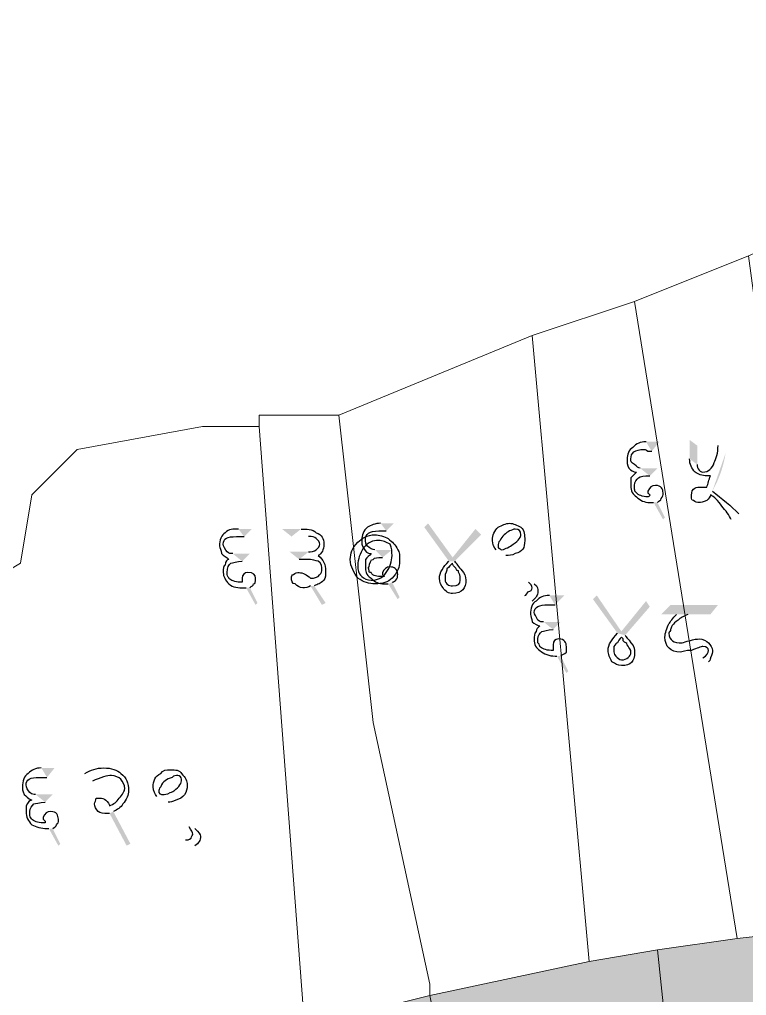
# Model space of a CAD drawing. Header units: metres. Extents: x 345912 to 349030, y 3061206 to 3061792.
# Drawn here: x 346841.73 to 346861.21, y 3061375.68 to 3061401.82 of the extents above; entities that cross this region are included whole.
import ezdxf

# ---------------------------------------------------------------- set-up
doc = ezdxf.new("R2010")
doc.units = ezdxf.units.M
doc.header["$MEASUREMENT"] = 0
doc.layers.add('PDF4_Geometry', color=7, linetype='Continuous')
doc.layers.add('PDF4_Solid Fills', color=7, linetype='Continuous')

msp = doc.modelspace()

# ---------------------------------------------------------------- hatches: boundary and pattern name
at = {"layer": 'PDF4_Solid Fills', "true_color": 0xc3c3c3, "transparency": 33554531}
h = msp.add_hatch(color=9, dxfattribs=at)
h.paths.add_polyline_path([(346861.86867, 3061355.56042), (346855.77267, 3061355.25562), (346854.85827, 3061364.39962), (346853.94387, 3061369.58122), (346859.73507, 3061370.80042), (346860.03987, 3061370.80042), (346860.95427, 3061365.61882), (346861.25907, 3061361.65642)], flags=0)
h.paths.add_polyline_path([(346864.00227, 3061332.39562), (346857.60147, 3061332.09083), (346856.68707, 3061342.14922), (346863.08787, 3061342.14922)], flags=0)
h.paths.add_polyline_path([(346838.09427, 3061366.83802), (346831.99827, 3061365.61882), (346831.08387, 3061365.31402), (346823.46387, 3061364.09482), (346814.01507, 3061362.26602), (346813.71028, 3061362.26602), (346791.45988, 3061357.99882), (346792.37427, 3061364.09482), (346811.27187, 3061367.75243), (346820.72067, 3061369.27642), (346829.55987, 3061371.10522), (346838.70387, 3061372.62922)], flags=0)
h.paths.add_polyline_path([(346867.65987, 3061372.32442), (346864.30707, 3061371.71482), (346864.30707, 3061372.01962), (346864.00227, 3061374.76282), (346867.35507, 3061375.37243)], flags=0)
h.paths.add_polyline_path([(346853.94387, 3061369.58122), (346845.71427, 3061368.05722), (346845.40947, 3061368.05722), (346845.10467, 3061368.05722), (346844.49507, 3061367.75243), (346838.09427, 3061366.83802), (346838.70387, 3061372.62922), (346849.06707, 3061374.76282), (346849.37187, 3061374.76282), (346849.67667, 3061375.06762), (346849.98147, 3061375.06762), (346850.28627, 3061375.06762), (346852.72467, 3061375.67722)], flags=0)
h.paths.add_polyline_path([(346859.73507, 3061370.80042), (346853.94387, 3061369.58122), (346852.72467, 3061375.67722), (346856.99187, 3061376.59162), (346858.82067, 3061376.89642), (346859.43027, 3061371.10522)], flags=0)
h.paths.add_polyline_path([(346864.00227, 3061374.76282), (346864.30707, 3061372.01962), (346864.30707, 3061371.71482), (346859.73507, 3061370.80042), (346859.43027, 3061371.10522), (346858.82067, 3061376.89642), (346860.95427, 3061377.20123), (346863.69747, 3061377.50603), (346863.69747, 3061376.89642)], flags=0)
h.paths.add_polyline_path([(346867.35507, 3061375.37243), (346864.00227, 3061374.76282), (346863.69747, 3061376.89642), (346863.69747, 3061377.50603), (346867.05027, 3061378.11562)], flags=0)
h.paths.add_polyline_path([(346956.05188, 3061317.15562), (346955.13748, 3061318.37482), (346952.39427, 3061320.81322), (346949.95587, 3061321.11802), (346943.85987, 3061323.25162), (346934.71587, 3061325.99482), (346928.01028, 3061327.51882), (346922.82867, 3061327.51882), (346919.78067, 3061327.21402), (346917.64707, 3061326.29962), (346909.41747, 3061322.03243), (346903.32147, 3061317.76522), (346901.18787, 3061317.15562), (346787.49747, 3061317.15562), (346787.19267, 3061318.37482), (346787.19267, 3061320.50842), (346788.10707, 3061333.91962), (346788.41187, 3061335.74842), (346788.41187, 3061342.14922), (346788.71668, 3061350.37882), (346789.63107, 3061357.08442), (346790.54547, 3061360.74202), (346790.54547, 3061366.22842), (346791.45988, 3061369.58122), (346794.50787, 3061379.03002), (346793.89827, 3061382.07802), (346793.59348, 3061382.99243), (346790.54547, 3061391.83162), (346787.19267, 3061402.80443), (346782.92547, 3061416.52042), (346782.92547, 3061419.87322), (346782.92547, 3061427.18843), (346780.18227, 3061437.55162), (346778.04867, 3061448.82923), (346775.30547, 3061457.36363), (346773.78147, 3061460.41162), (346770.73347, 3061464.06923), (346767.07587, 3061467.72682), (346763.11347, 3061473.51802), (346756.40787, 3061482.66203), (346754.88388, 3061486.31962), (346748.78787, 3061488.45322), (346744.82547, 3061489.36763), (346745.73987, 3061490.58682), (346754.57907, 3061487.84363), (346755.18867, 3061488.75802), (346754.57907, 3061494.24442), (346751.22627, 3061506.13162), (346747.56867, 3061512.83722), (346749.39748, 3061514.05643), (346753.35987, 3061506.43643), (346754.57907, 3061501.86442), (346756.71267, 3061492.72042), (346757.32227, 3061484.79563), (346760.37028, 3061481.13802), (346761.89427, 3061478.39483), (346767.07587, 3061470.77483), (346772.56227, 3061464.37402), (346775.00067, 3061461.02123), (346778.04867, 3061454.62042), (346780.18227, 3061447.00042), (346780.79187, 3061442.42843), (346784.44948, 3061428.10282), (346785.05907, 3061419.87322), (346785.36387, 3061417.13002), (346789.93587, 3061400.67083), (346795.11747, 3061386.04042), (346796.03187, 3061382.07802), (346795.42227, 3061375.67722), (346792.67907, 3061367.14282), (346792.37427, 3061364.09482), (346791.45988, 3061357.99882), (346791.15507, 3061353.73162), (346790.24067, 3061345.19722), (346789.93587, 3061333.61482), (346789.93587, 3061332.70042), (346789.63107, 3061331.48123), (346789.32628, 3061325.69002), (346789.02147, 3061321.42283), (346789.32628, 3061318.98443), (346789.63107, 3061317.15562), (346895.09187, 3061317.15562), (346896.00627, 3061317.46042), (346900.57827, 3061318.67962), (346905.45507, 3061320.81322), (346908.80787, 3061323.25162), (346916.12308, 3061327.21402), (346916.73267, 3061327.51882), (346917.64707, 3061327.82362), (346920.69507, 3061328.73802), (346927.70547, 3061328.73802), (346936.23988, 3061326.90923), (346946.29828, 3061324.16603), (346948.12707, 3061323.25162), (346949.04147, 3061322.94682), (346955.13748, 3061320.50842), (346957.57587, 3061318.37482), (346957.88067, 3061318.07002), (346958.49028, 3061317.15562)], flags=0)
h.paths.add_polyline_path([(346863.08787, 3061342.14922), (346856.68707, 3061342.14922), (346855.77267, 3061355.25562), (346861.86867, 3061355.56042), (346862.17347, 3061353.73162), (346862.78307, 3061343.97802)], flags=0)
h = msp.add_hatch(color=9, dxfattribs=at)
h.paths.add_polyline_path([(346861.86867, 3061355.56042), (346855.77267, 3061355.25562), (346854.85827, 3061364.39962), (346853.94387, 3061369.58122), (346859.73507, 3061370.80042), (346860.03987, 3061370.80042), (346860.95427, 3061365.61882), (346861.25907, 3061361.65642)], flags=0)
h.paths.add_polyline_path([(346864.00227, 3061332.39562), (346857.60147, 3061332.09083), (346856.68707, 3061342.14922), (346863.08787, 3061342.14922)], flags=0)
h.paths.add_polyline_path([(346838.09427, 3061366.83802), (346831.99827, 3061365.61882), (346831.08387, 3061365.31402), (346823.46387, 3061364.09482), (346814.01507, 3061362.26602), (346813.71028, 3061362.26602), (346791.45988, 3061357.99882), (346792.37427, 3061364.09482), (346811.27187, 3061367.75243), (346820.72067, 3061369.27642), (346829.55987, 3061371.10522), (346838.70387, 3061372.62922)], flags=0)
h.paths.add_polyline_path([(346867.65987, 3061372.32442), (346864.30707, 3061371.71482), (346864.30707, 3061372.01962), (346864.00227, 3061374.76282), (346867.35507, 3061375.37243)], flags=0)
h.paths.add_polyline_path([(346853.94387, 3061369.58122), (346845.71427, 3061368.05722), (346845.40947, 3061368.05722), (346845.10467, 3061368.05722), (346844.49507, 3061367.75243), (346838.09427, 3061366.83802), (346838.70387, 3061372.62922), (346849.06707, 3061374.76282), (346849.37187, 3061374.76282), (346849.67667, 3061375.06762), (346849.98147, 3061375.06762), (346850.28627, 3061375.06762), (346852.72467, 3061375.67722)], flags=0)
h.paths.add_polyline_path([(346859.73507, 3061370.80042), (346853.94387, 3061369.58122), (346852.72467, 3061375.67722), (346856.99187, 3061376.59162), (346858.82067, 3061376.89642), (346859.43027, 3061371.10522)], flags=0)
h.paths.add_polyline_path([(346864.00227, 3061374.76282), (346864.30707, 3061372.01962), (346864.30707, 3061371.71482), (346859.73507, 3061370.80042), (346859.43027, 3061371.10522), (346858.82067, 3061376.89642), (346860.95427, 3061377.20123), (346863.69747, 3061377.50603), (346863.69747, 3061376.89642)], flags=0)
h.paths.add_polyline_path([(346867.35507, 3061375.37243), (346864.00227, 3061374.76282), (346863.69747, 3061376.89642), (346863.69747, 3061377.50603), (346867.05027, 3061378.11562)], flags=0)
h.paths.add_polyline_path([(346956.05188, 3061317.15562), (346955.13748, 3061318.37482), (346952.39427, 3061320.81322), (346949.95587, 3061321.11802), (346943.85987, 3061323.25162), (346934.71587, 3061325.99482), (346928.01028, 3061327.51882), (346922.82867, 3061327.51882), (346919.78067, 3061327.21402), (346917.64707, 3061326.29962), (346909.41747, 3061322.03243), (346903.32147, 3061317.76522), (346901.18787, 3061317.15562), (346787.49747, 3061317.15562), (346787.19267, 3061318.37482), (346787.19267, 3061320.50842), (346788.10707, 3061333.91962), (346788.41187, 3061335.74842), (346788.41187, 3061342.14922), (346788.71668, 3061350.37882), (346789.63107, 3061357.08442), (346790.54547, 3061360.74202), (346790.54547, 3061366.22842), (346791.45988, 3061369.58122), (346794.50787, 3061379.03002), (346793.89827, 3061382.07802), (346793.59348, 3061382.99243), (346790.54547, 3061391.83162), (346787.19267, 3061402.80443), (346782.92547, 3061416.52042), (346782.92547, 3061419.87322), (346782.92547, 3061427.18843), (346780.18227, 3061437.55162), (346778.04867, 3061448.82923), (346775.30547, 3061457.36363), (346773.78147, 3061460.41162), (346770.73347, 3061464.06923), (346767.07587, 3061467.72682), (346763.11347, 3061473.51802), (346756.40787, 3061482.66203), (346754.88388, 3061486.31962), (346748.78787, 3061488.45322), (346744.82547, 3061489.36763), (346745.73987, 3061490.58682), (346754.57907, 3061487.84363), (346755.18867, 3061488.75802), (346754.57907, 3061494.24442), (346751.22627, 3061506.13162), (346747.56867, 3061512.83722), (346749.39748, 3061514.05643), (346753.35987, 3061506.43643), (346754.57907, 3061501.86442), (346756.71267, 3061492.72042), (346757.32227, 3061484.79563), (346760.37028, 3061481.13802), (346761.89427, 3061478.39483), (346767.07587, 3061470.77483), (346772.56227, 3061464.37402), (346775.00067, 3061461.02123), (346778.04867, 3061454.62042), (346780.18227, 3061447.00042), (346780.79187, 3061442.42843), (346784.44948, 3061428.10282), (346785.05907, 3061419.87322), (346785.36387, 3061417.13002), (346789.93587, 3061400.67083), (346795.11747, 3061386.04042), (346796.03187, 3061382.07802), (346795.42227, 3061375.67722), (346792.67907, 3061367.14282), (346792.37427, 3061364.09482), (346791.45988, 3061357.99882), (346791.15507, 3061353.73162), (346790.24067, 3061345.19722), (346789.93587, 3061333.61482), (346789.93587, 3061332.70042), (346789.63107, 3061331.48123), (346789.32628, 3061325.69002), (346789.02147, 3061321.42283), (346789.32628, 3061318.98443), (346789.63107, 3061317.15562), (346895.09187, 3061317.15562), (346896.00627, 3061317.46042), (346900.57827, 3061318.67962), (346905.45507, 3061320.81322), (346908.80787, 3061323.25162), (346916.12308, 3061327.21402), (346916.73267, 3061327.51882), (346917.64707, 3061327.82362), (346920.69507, 3061328.73802), (346927.70547, 3061328.73802), (346936.23988, 3061326.90923), (346946.29828, 3061324.16603), (346948.12707, 3061323.25162), (346949.04147, 3061322.94682), (346955.13748, 3061320.50842), (346957.57587, 3061318.37482), (346957.88067, 3061318.07002), (346958.49028, 3061317.15562)], flags=0)
h.paths.add_polyline_path([(346863.08787, 3061342.14922), (346856.68707, 3061342.14922), (346855.77267, 3061355.25562), (346861.86867, 3061355.56042), (346862.17347, 3061353.73162), (346862.78307, 3061343.97802)], flags=0)
at = {"layer": 'PDF4_Solid Fills', "transparency": 33554559}
h = msp.add_hatch(color=256, dxfattribs=at)
h.paths.add_polyline_path([(346858.66828, 3061390.25683), (346858.87148, 3061390.51083), (346858.51588, 3061390.51083)], flags=0)
h.paths.add_polyline_path([(346858.71908, 3061388.88523), (346858.97308, 3061388.42803), (346859.02388, 3061388.47883), (346858.82068, 3061388.88523)], flags=0)
h.paths.add_polyline_path([(346858.61748, 3061389.59643), (346858.82068, 3061389.79963), (346858.36348, 3061389.79963)], flags=0)
h.paths.add_polyline_path([(346860.44628, 3061390.40923), (346860.64948, 3061390.20603)], flags=0)
h.paths.add_polyline_path([(346860.29388, 3061389.19003, 0.08894398), (346860.64948, 3061390.20603)], flags=0)
h.paths.add_polyline_path([(346861.00508, 3061388.58043), (346860.80188, 3061388.42803)], flags=0)
h.paths.add_polyline_path([(346859.68428, 3061390.05363), (346859.68428, 3061390.56163), (346859.88748, 3061390.40923), (346859.88748, 3061389.90123)], flags=0)
h = msp.add_hatch(color=256, dxfattribs=at)
h.paths.add_polyline_path([(346851.55628, 3061388.12322), (346851.75948, 3061388.32642), (346851.40388, 3061388.32642)], flags=0)
h.paths.add_polyline_path([(346851.60708, 3061386.70082), (346851.86108, 3061386.29442), (346851.91188, 3061386.34522), (346851.70868, 3061386.75162)], flags=0)
h.paths.add_polyline_path([(346851.45468, 3061387.41202), (346851.70868, 3061387.61522), (346851.25148, 3061387.61522)], flags=0)
h.paths.add_polyline_path([(346853.23268, 3061387.31042), (346852.57228, 3061388.22482), (346852.67388, 3061388.32642), (346853.33428, 3061387.41202), (346853.94388, 3061388.17402), (346854.09628, 3061388.02162), (346853.38508, 3061387.31042)], flags=0)
h.paths.add_polyline_path([(346854.75668, 3061387.46282), (346855.51868, 3061386.70082)], flags=0)
h.paths.add_polyline_path([(346855.46788, 3061386.24362), (346855.26468, 3061386.39602)], flags=0)
h.paths.add_polyline_path([(346855.36628, 3061386.75162), (346854.50268, 3061387.61522)], flags=0)
h = msp.add_hatch(color=256, dxfattribs=at)
h.paths.add_polyline_path([(346847.74628, 3061387.97083), (346847.94948, 3061388.17403), (346847.59388, 3061388.17403)], flags=0)
h.paths.add_polyline_path([(346847.79708, 3061386.59923), (346848.05108, 3061386.14203), (346848.10188, 3061386.19283), (346847.89868, 3061386.59923)], flags=0)
h.paths.add_polyline_path([(346847.69548, 3061387.31043), (346847.89868, 3061387.51363), (346847.44148, 3061387.51363)], flags=0)
h.paths.add_polyline_path([(346849.01628, 3061387.97083), (346848.76228, 3061388.17403), (346849.27028, 3061388.17403)], flags=0)
h.paths.add_polyline_path([(346849.62588, 3061386.65003), (346849.93068, 3061386.19283), (346849.82908, 3061386.14203), (346849.52428, 3061386.65003)], flags=0)
h.paths.add_polyline_path([(346849.21948, 3061387.36123), (346848.96548, 3061387.56443), (346849.47348, 3061387.56443)], flags=0)
h = msp.add_hatch(color=256, dxfattribs=at)
h.paths.add_polyline_path([(346856.07748, 3061386.14203), (346856.33148, 3061386.39603), (346855.92508, 3061386.39603)], flags=0)
h.paths.add_polyline_path([(346856.12828, 3061384.77043), (346856.38228, 3061384.31323), (346856.43308, 3061384.36403), (346856.22988, 3061384.77043)], flags=0)
h.paths.add_polyline_path([(346856.02668, 3061385.48163), (346856.22988, 3061385.68483), (346855.77268, 3061385.68483)], flags=0)
h.paths.add_polyline_path([(346857.75388, 3061385.38003), (346857.09348, 3061386.29443), (346857.19508, 3061386.39603), (346857.85548, 3061385.43083), (346858.51588, 3061386.24363), (346858.61748, 3061386.09123), (346857.95708, 3061385.32923)], flags=0)
h.paths.add_polyline_path([(346859.32868, 3061385.88803), (346858.92228, 3061385.88803), (346859.17628, 3061386.14203), (346860.44628, 3061386.14203), (346860.24308, 3061385.88803), (346859.63348, 3061385.88803)], flags=0)
h.paths.add_polyline_path([(346860.19228, 3061384.61803), (346860.03988, 3061384.71963)], flags=0)
h = msp.add_hatch(color=256, dxfattribs=at)
h.paths.add_polyline_path([(346842.46308, 3061381.51923), (346842.66628, 3061381.77323), (346842.31068, 3061381.77323)], flags=0)
h.paths.add_polyline_path([(346842.51388, 3061380.14763), (346842.76788, 3061379.69043), (346842.81868, 3061379.74123), (346842.61548, 3061380.14763)], flags=0)
h.paths.add_polyline_path([(346842.41228, 3061380.85883), (346842.61548, 3061381.06203), (346842.15828, 3061381.06203)], flags=0)
h.paths.add_polyline_path([(346843.68228, 3061381.41763), (346843.47908, 3061381.62083)], flags=0)
h.paths.add_polyline_path([(346844.24108, 3061380.60483), (346844.69828, 3061379.74123), (346844.59668, 3061379.69043), (346844.13948, 3061380.55403)], flags=0)
h.paths.add_polyline_path([(346845.71428, 3061380.85883), (346846.42548, 3061380.14763)], flags=0)
h.paths.add_polyline_path([(346846.42548, 3061379.69043), (346846.17148, 3061379.84283)], flags=0)
h.paths.add_polyline_path([(346846.27308, 3061380.19843), (346845.40948, 3061381.01123)], flags=0)

# ---------------------------------------------------------------- linework, layer by layer
at = {"layer": 'PDF4_Geometry', "lineweight": 9}
msp.add_lwpolyline([(346824.07348, 3061410.42444), (346845.10468, 3061413.47243), (346870.09828, 3061415.60602), (346870.70787, 3061407.68124), (346871.92707, 3061400.97564), (346869.48867, 3061399.14683), (346864.61188, 3061397.01322), (346864.00227, 3061396.70844), (346861.25908, 3061395.48923), (346858.21108, 3061394.27004), (346855.46787, 3061393.35564), (346850.28628, 3061391.22203), (346848.45748, 3061391.22203), (346848.15268, 3061391.22203), (346848.15268, 3061390.91724), (346847.84787, 3061390.91724), (346847.23828, 3061390.91724), (346846.93348, 3061390.91724), (346846.62867, 3061390.91724), (346843.27587, 3061390.30763), (346842.05668, 3061389.08844), (346841.75188, 3061387.25963), (346840.22787, 3061386.34523)], dxfattribs=at)
msp.add_lwpolyline([(346824.07348, 3061410.42444), (346845.10468, 3061413.47243), (346870.09828, 3061415.60602), (346870.70787, 3061407.68124), (346871.92707, 3061400.97564), (346869.48867, 3061399.14683), (346864.61188, 3061397.01322), (346864.00227, 3061396.70844), (346861.25908, 3061395.48923), (346858.21108, 3061394.27004), (346855.46787, 3061393.35564), (346850.28628, 3061391.22203), (346848.45748, 3061391.22203), (346848.15268, 3061391.22203), (346848.15268, 3061390.91724), (346847.84787, 3061390.91724), (346847.23828, 3061390.91724), (346846.93348, 3061390.91724), (346846.62867, 3061390.91724), (346843.27587, 3061390.30763), (346842.05668, 3061389.08844), (346841.75188, 3061387.25963), (346840.22787, 3061386.34523)], dxfattribs=at)
for points in [[(346863.69748, 3061377.50602), (346860.95427, 3061377.20124), (346858.21108, 3061394.27004), (346861.25908, 3061395.48923), (346862.78308, 3061384.21164), (346863.39268, 3061377.81083)], [(346863.69748, 3061377.50602), (346860.95427, 3061377.20124), (346858.21108, 3061394.27004), (346861.25908, 3061395.48923), (346862.78308, 3061384.21164), (346863.39268, 3061377.81083)], [(346860.95427, 3061377.20124), (346858.82067, 3061376.89643), (346856.99188, 3061376.59164), (346855.46787, 3061393.35564), (346858.21108, 3061394.27004)], [(346860.95427, 3061377.20124), (346858.82067, 3061376.89643), (346856.99188, 3061376.59164), (346855.46787, 3061393.35564), (346858.21108, 3061394.27004)], [(346856.99188, 3061376.59164), (346852.72468, 3061375.67724), (346852.72468, 3061375.98203), (346851.20067, 3061382.99243), (346850.28628, 3061391.22203), (346855.46787, 3061393.35564)], [(346856.99188, 3061376.59164), (346852.72468, 3061375.67724), (346852.72468, 3061375.98203), (346851.20067, 3061382.99243), (346850.28628, 3061391.22203), (346855.46787, 3061393.35564)], [(346852.72468, 3061375.67724), (346850.28628, 3061375.06763), (346849.98147, 3061375.06763), (346849.67668, 3061375.06763), (346849.37188, 3061374.76284), (346848.15268, 3061390.91724), (346848.15268, 3061391.22203), (346848.45748, 3061391.22203), (346850.28628, 3061391.22203), (346851.20067, 3061382.99243), (346852.72468, 3061375.98203)], [(346852.72468, 3061375.67724), (346850.28628, 3061375.06763), (346849.98147, 3061375.06763), (346849.67668, 3061375.06763), (346849.37188, 3061374.76284), (346848.15268, 3061390.91724), (346848.15268, 3061391.22203), (346848.45748, 3061391.22203), (346850.28628, 3061391.22203), (346851.20067, 3061382.99243), (346852.72468, 3061375.98203)], [(346849.37188, 3061374.76284), (346849.06707, 3061374.76284), (346838.70388, 3061372.62923), (346840.22787, 3061386.34523), (346841.75188, 3061387.25963), (346842.05668, 3061389.08844), (346843.27587, 3061390.30763), (346846.62867, 3061390.91724), (346846.93348, 3061390.91724), (346847.23828, 3061390.91724), (346847.84787, 3061390.91724), (346848.15268, 3061390.91724)], [(346849.37188, 3061374.76284), (346849.06707, 3061374.76284), (346838.70388, 3061372.62923), (346840.22787, 3061386.34523), (346841.75188, 3061387.25963), (346842.05668, 3061389.08844), (346843.27587, 3061390.30763), (346846.62867, 3061390.91724), (346846.93348, 3061390.91724), (346847.23828, 3061390.91724), (346847.84787, 3061390.91724), (346848.15268, 3061390.91724)], [(346864.00227, 3061374.76282), (346864.30707, 3061372.01962), (346864.30707, 3061371.71482), (346859.73507, 3061370.80042), (346859.43027, 3061371.10522), (346858.82067, 3061376.89642), (346860.95427, 3061377.20123), (346863.69747, 3061377.50603), (346863.69747, 3061376.89642)], [(346864.00227, 3061374.76282), (346864.30707, 3061372.01962), (346864.30707, 3061371.71482), (346859.73507, 3061370.80042), (346859.43027, 3061371.10522), (346858.82067, 3061376.89642), (346860.95427, 3061377.20123), (346863.69747, 3061377.50603), (346863.69747, 3061376.89642)], [(346859.73507, 3061370.80042), (346853.94387, 3061369.58122), (346852.72467, 3061375.67722), (346856.99187, 3061376.59162), (346858.82067, 3061376.89642), (346859.43027, 3061371.10522)], [(346859.73507, 3061370.80042), (346853.94387, 3061369.58122), (346852.72467, 3061375.67722), (346856.99187, 3061376.59162), (346858.82067, 3061376.89642), (346859.43027, 3061371.10522)]]:
    msp.add_lwpolyline(points, close=True, dxfattribs=at)
at = {"layer": 'PDF4_Geometry', "lineweight": 25}
for points in [[(346858.51588, 3061390.51083), (346858.36348, 3061390.51083), (346858.26188, 3061390.46003), (346858.16028, 3061390.35843)], [(346860.34468, 3061389.95203), (346860.39548, 3061390.05363), (346860.44628, 3061390.20603), (346860.44628, 3061390.40923)], [(346858.16028, 3061390.35843), (346858.05868, 3061390.30763), (346858.00788, 3061390.15523), (346858.00788, 3061390.05363)], [(346858.10948, 3061390.05363), (346858.10948, 3061390.20603), (346858.21108, 3061390.30763), (346858.46508, 3061390.30763)], [(346858.46508, 3061390.30763), (346858.46508, 3061390.30763), (346858.51588, 3061390.30763), (346858.56668, 3061390.25683)], [(346858.56668, 3061390.25683), (346858.61748, 3061390.25683), (346858.66828, 3061390.25683), (346858.66828, 3061390.25683)], [(346858.00788, 3061390.05363), (346858.00788, 3061389.95203), (346858.00788, 3061389.90123), (346858.05868, 3061389.79963)], [(346858.21108, 3061389.90123), (346858.10948, 3061389.95203), (346858.10948, 3061390.00283), (346858.10948, 3061390.05363)], [(346858.36348, 3061389.79963), (346858.31268, 3061389.79963), (346858.26188, 3061389.85043), (346858.21108, 3061389.90123)], [(346859.83668, 3061389.69803), (346859.73508, 3061389.79963), (346859.68428, 3061389.90123), (346859.68428, 3061390.05363)], [(346859.88748, 3061389.90123), (346859.88748, 3061389.85043), (346859.88748, 3061389.79963), (346859.93828, 3061389.74883)], [(346860.03988, 3061389.69803), (346860.19228, 3061389.69803), (346860.29388, 3061389.79963), (346860.34468, 3061389.95203)], [(346858.05868, 3061389.79963), (346858.10948, 3061389.74883), (346858.16028, 3061389.69803), (346858.26188, 3061389.69803)], [(346858.26188, 3061389.69803), (346858.21108, 3061389.64723), (346858.16028, 3061389.59643), (346858.10948, 3061389.54563)], [(346858.31268, 3061389.54563), (346858.36348, 3061389.59643), (346858.46508, 3061389.59643), (346858.61748, 3061389.59643)], [(346860.14148, 3061389.59643), (346860.03988, 3061389.59643), (346859.88748, 3061389.64723), (346859.83668, 3061389.69803)], [(346859.93828, 3061389.74883), (346859.93828, 3061389.74883), (346859.98908, 3061389.69803), (346860.03988, 3061389.69803)], [(346860.14148, 3061389.29163), (346860.19228, 3061389.39323), (346860.19228, 3061389.49483), (346860.24308, 3061389.59643)], [(346860.24308, 3061389.59643), (346860.19228, 3061389.59643), (346860.19228, 3061389.59643), (346860.14148, 3061389.59643)], [(346858.10948, 3061389.54563), (346858.10948, 3061389.49483), (346858.10948, 3061389.44403), (346858.10948, 3061389.34243)], [(346858.10948, 3061389.34243), (346858.10948, 3061389.19003), (346858.16028, 3061389.08843), (346858.26188, 3061389.03763)], [(346858.21108, 3061389.34243), (346858.21108, 3061389.44403), (346858.26188, 3061389.49483), (346858.31268, 3061389.54563)], [(346858.21108, 3061389.24083), (346858.21108, 3061389.29163), (346858.21108, 3061389.29163), (346858.21108, 3061389.34243)], [(346858.76988, 3061389.34243), (346858.66828, 3061389.34243), (346858.61748, 3061389.29163), (346858.56668, 3061389.19003)], [(346858.97308, 3061389.13923), (346858.97308, 3061389.24083), (346858.92228, 3061389.34243), (346858.76988, 3061389.34243)], [(346858.26188, 3061389.13923), (346858.21108, 3061389.19003), (346858.21108, 3061389.19003), (346858.21108, 3061389.24083)], [(346858.56668, 3061389.03763), (346858.41428, 3061389.03763), (346858.31268, 3061389.08843), (346858.26188, 3061389.13923)], [(346858.56668, 3061389.19003), (346858.56668, 3061389.19003), (346858.56668, 3061389.13923), (346858.56668, 3061389.13923)], [(346858.56668, 3061389.13923), (346858.56668, 3061389.13923), (346858.56668, 3061389.13923), (346858.61748, 3061389.08843)], [(346858.61748, 3061389.08843), (346858.61748, 3061389.03763), (346858.56668, 3061389.03763), (346858.56668, 3061389.03763)], [(346858.92228, 3061388.98683), (346858.97308, 3061389.03763), (346858.97308, 3061389.08843), (346858.97308, 3061389.13923)], [(346859.73508, 3061389.03763), (346859.73508, 3061389.08843), (346859.73508, 3061389.19003), (346859.78588, 3061389.24083)], [(346859.78588, 3061389.24083), (346859.83668, 3061389.29163), (346859.88748, 3061389.29163), (346859.93828, 3061389.29163)], [(346859.93828, 3061389.29163), (346860.03988, 3061389.29163), (346860.09068, 3061389.29163), (346860.14148, 3061389.29163)], [(346860.24308, 3061389.08843), (346860.24308, 3061389.03763), (346860.19228, 3061388.98683), (346860.14148, 3061388.93603)], [(346860.54788, 3061388.78363), (346860.44628, 3061388.93603), (346860.34468, 3061389.03763), (346860.24308, 3061389.08843)], [(346860.29388, 3061389.19003), (346860.54788, 3061388.98683), (346860.80188, 3061388.78363), (346861.00508, 3061388.58043)], [(346858.26188, 3061389.03763), (346858.36348, 3061388.93603), (346858.46508, 3061388.88523), (346858.61748, 3061388.88523)], [(346858.61748, 3061388.88523), (346858.66828, 3061388.88523), (346858.66828, 3061388.88523), (346858.71908, 3061388.88523)], [(346858.82068, 3061388.88523), (346858.87148, 3061388.93603), (346858.92228, 3061388.93603), (346858.92228, 3061388.98683)], [(346859.78588, 3061388.93603), (346859.73508, 3061388.93603), (346859.73508, 3061388.98683), (346859.73508, 3061389.03763)], [(346859.93828, 3061388.88523), (346859.88748, 3061388.88523), (346859.83668, 3061388.88523), (346859.78588, 3061388.93603)], [(346860.14148, 3061388.93603), (346860.03988, 3061388.88523), (346859.98908, 3061388.88523), (346859.93828, 3061388.88523)], [(346860.80188, 3061388.42803), (346860.75108, 3061388.52963), (346860.64948, 3061388.68203), (346860.54788, 3061388.78363)], [(346851.40388, 3061388.32642), (346851.25148, 3061388.32642), (346851.14988, 3061388.27562), (346851.04828, 3061388.22482)], [(346854.55348, 3061388.22482), (346854.65508, 3061388.27562), (346854.75668, 3061388.32642), (346854.85828, 3061388.32642)], [(346854.85828, 3061388.32642), (346854.95988, 3061388.32642), (346855.06148, 3061388.27562), (346855.16308, 3061388.22482)], [(346847.23828, 3061388.07243), (346847.13668, 3061388.02163), (346847.08588, 3061387.86923), (346847.08588, 3061387.71683)], [(346847.59388, 3061388.17403), (346847.44148, 3061388.17403), (346847.33988, 3061388.17403), (346847.23828, 3061388.07243)], [(346849.27028, 3061388.17403), (346849.42268, 3061388.17403), (346849.57508, 3061388.17403), (346849.67668, 3061388.07243)], [(346849.67668, 3061388.07243), (346849.82908, 3061388.02163), (346849.87988, 3061387.92003), (346849.87988, 3061387.76763)], [(346850.79428, 3061387.81843), (346850.89588, 3061387.92003), (346851.04828, 3061388.02163), (346851.25148, 3061388.02163)], [(346851.04828, 3061388.22482), (346850.94668, 3061388.12322), (346850.89588, 3061388.02162), (346850.89588, 3061387.86922)], [(346850.99748, 3061387.92002), (346850.99748, 3061388.02162), (346851.09908, 3061388.12322), (346851.35308, 3061388.12322)], [(346851.25148, 3061388.02163), (346851.35308, 3061388.02163), (346851.50548, 3061387.97083), (346851.60708, 3061387.92003)], [(346851.35308, 3061388.12322), (346851.35308, 3061388.12322), (346851.40388, 3061388.12322), (346851.45468, 3061388.12322)], [(346851.45468, 3061388.12322), (346851.50548, 3061388.12322), (346851.55628, 3061388.12322), (346851.55628, 3061388.12322)], [(346854.40108, 3061387.86922), (346854.40108, 3061388.02162), (346854.45188, 3061388.12322), (346854.55348, 3061388.22482)], [(346854.85828, 3061388.12322), (346854.75668, 3061388.07242), (346854.65508, 3061387.97082), (346854.60428, 3061387.86922)], [(346855.01068, 3061388.17402), (346854.95988, 3061388.17402), (346854.90908, 3061388.12322), (346854.85828, 3061388.12322)], [(346854.95988, 3061387.76762), (346855.11228, 3061387.86922), (346855.16308, 3061387.97082), (346855.16308, 3061388.02162)], [(346855.16308, 3061388.02162), (346855.16308, 3061388.12322), (346855.11228, 3061388.17402), (346855.01068, 3061388.17402)], [(346855.16308, 3061388.22482), (346855.26468, 3061388.12322), (346855.26468, 3061388.02162), (346855.26468, 3061387.86922)], [(346847.18748, 3061387.76763), (346847.18748, 3061387.92003), (346847.28908, 3061387.97083), (346847.54308, 3061387.97083)], [(346847.28908, 3061387.56443), (346847.23828, 3061387.61523), (346847.18748, 3061387.71683), (346847.18748, 3061387.76763)], [(346847.54308, 3061387.97083), (346847.59388, 3061387.97083), (346847.59388, 3061387.97083), (346847.64468, 3061387.97083)], [(346847.64468, 3061387.97083), (346847.69548, 3061387.97083), (346847.74628, 3061387.97083), (346847.74628, 3061387.97083)], [(346849.67668, 3061387.92003), (346849.62588, 3061387.97083), (346849.57508, 3061387.97083), (346849.47348, 3061387.97083)], [(346849.77828, 3061387.76763), (346849.77828, 3061387.81843), (346849.72748, 3061387.86923), (346849.67668, 3061387.92003)], [(346849.67668, 3061387.61523), (346849.72748, 3061387.66603), (346849.77828, 3061387.71683), (346849.77828, 3061387.76763)], [(346849.87988, 3061387.76763), (346849.87988, 3061387.61523), (346849.82908, 3061387.51363), (346849.72748, 3061387.46283)], [(346850.59108, 3061387.36123), (346850.59108, 3061387.51363), (346850.64188, 3061387.66603), (346850.79428, 3061387.81843)], [(346850.89588, 3061387.86922), (346850.89588, 3061387.81842), (346850.89588, 3061387.71682), (346850.94668, 3061387.66602)], [(346851.35308, 3061387.86923), (346851.20068, 3061387.86923), (346851.04828, 3061387.81843), (346850.94668, 3061387.66603)], [(346851.04828, 3061387.71682), (346850.99748, 3061387.76762), (346850.99748, 3061387.81842), (346850.99748, 3061387.92002)], [(346851.65788, 3061387.76763), (346851.55628, 3061387.81843), (346851.45468, 3061387.86923), (346851.35308, 3061387.86923)], [(346851.60708, 3061387.92003), (346851.70868, 3061387.81843), (346851.81028, 3061387.76763), (346851.86108, 3061387.61523)], [(346851.70868, 3061387.46283), (346851.70868, 3061387.56443), (346851.70868, 3061387.66603), (346851.65788, 3061387.76763)], [(346854.50268, 3061387.61522), (346854.45188, 3061387.66602), (346854.40108, 3061387.76762), (346854.40108, 3061387.86922)], [(346854.60428, 3061387.86922), (346854.55348, 3061387.81842), (346854.55348, 3061387.76762), (346854.55348, 3061387.71682)], [(346854.80748, 3061387.66602), (346854.85828, 3061387.71682), (346854.90908, 3061387.71682), (346854.95988, 3061387.76762)], [(346855.26468, 3061387.86922), (346855.26468, 3061387.66602), (346855.21388, 3061387.56442), (346855.01068, 3061387.51362)], [(346847.08588, 3061387.71683), (346847.08588, 3061387.66603), (346847.13668, 3061387.61523), (346847.13668, 3061387.51363)], [(346847.13668, 3061387.51363), (346847.18748, 3061387.46283), (346847.28908, 3061387.41203), (346847.33988, 3061387.36123)], [(346847.44148, 3061387.51363), (346847.39068, 3061387.51363), (346847.33988, 3061387.51363), (346847.28908, 3061387.56443)], [(346849.47348, 3061387.56443), (346849.52428, 3061387.56443), (346849.62588, 3061387.56443), (346849.67668, 3061387.61523)], [(346850.94668, 3061387.66603), (346850.84508, 3061387.51363), (346850.79428, 3061387.36123), (346850.79428, 3061387.20883)], [(346850.94668, 3061387.66602), (346850.99748, 3061387.56442), (346851.04828, 3061387.51362), (346851.14988, 3061387.51362)], [(346851.14988, 3061387.51362), (346851.09908, 3061387.46282), (346851.04828, 3061387.41202), (346850.99748, 3061387.36122)], [(346851.25148, 3061387.61522), (346851.20068, 3061387.61522), (346851.09908, 3061387.66602), (346851.04828, 3061387.71682)], [(346851.86108, 3061387.61523), (346851.91188, 3061387.56443), (346851.91188, 3061387.46283), (346851.91188, 3061387.31043)], [(346854.55348, 3061387.71682), (346854.55348, 3061387.71682), (346854.55348, 3061387.66602), (346854.55348, 3061387.66602)], [(346854.55348, 3061387.66602), (346854.60428, 3061387.66602), (346854.60428, 3061387.61522), (346854.65508, 3061387.61522)], [(346854.65508, 3061387.61522), (346854.70588, 3061387.61522), (346854.75668, 3061387.66602), (346854.80748, 3061387.66602)], [(346855.01068, 3061387.51362), (346854.90908, 3061387.46282), (346854.85828, 3061387.46282), (346854.75668, 3061387.46282)], [(346847.33988, 3061387.36123), (346847.28908, 3061387.36123), (346847.23828, 3061387.31043), (346847.23828, 3061387.20883)], [(346847.28908, 3061387.00563), (346847.28908, 3061387.15803), (346847.33988, 3061387.20883), (346847.39068, 3061387.25963)], [(346847.39068, 3061387.25963), (346847.44148, 3061387.25963), (346847.54308, 3061387.31043), (346847.69548, 3061387.31043)], [(346849.32108, 3061387.36123), (346849.27028, 3061387.36123), (346849.21948, 3061387.36123), (346849.21948, 3061387.36123)], [(346849.42268, 3061387.36123), (346849.42268, 3061387.36123), (346849.37188, 3061387.36123), (346849.32108, 3061387.36123)], [(346849.72748, 3061387.31043), (346849.67668, 3061387.31043), (346849.57508, 3061387.36123), (346849.42268, 3061387.36123)], [(346849.72748, 3061387.46283), (346849.87988, 3061387.36123), (346849.93068, 3061387.20883), (346849.93068, 3061387.05643)], [(346849.82908, 3061387.05643), (346849.82908, 3061387.15803), (346849.82908, 3061387.25963), (346849.72748, 3061387.31043)], [(346850.79428, 3061386.85323), (346850.69268, 3061387.00563), (346850.59108, 3061387.15803), (346850.59108, 3061387.36123)], [(346850.99748, 3061387.36122), (346850.99748, 3061387.31042), (346850.99748, 3061387.25962), (346850.99748, 3061387.15802)], [(346851.09908, 3061387.15802), (346851.09908, 3061387.25962), (346851.14988, 3061387.36122), (346851.20068, 3061387.36122)], [(346851.20068, 3061387.36122), (346851.25148, 3061387.41202), (346851.30228, 3061387.41202), (346851.45468, 3061387.41202)], [(346851.55628, 3061387.00563), (346851.65788, 3061387.15803), (346851.70868, 3061387.31043), (346851.70868, 3061387.46283)], [(346851.91188, 3061387.31043), (346851.91188, 3061387.15803), (346851.86108, 3061387.00563), (346851.70868, 3061386.85323)], [(346852.97868, 3061386.85322), (346852.97868, 3061387.00562), (346853.08028, 3061387.15802), (346853.23268, 3061387.31042)], [(346853.33428, 3061387.25962), (346853.28348, 3061387.20882), (346853.23268, 3061387.15802), (346853.18188, 3061387.10722)], [(346853.38508, 3061387.15802), (346853.38508, 3061387.15802), (346853.33428, 3061387.20882), (346853.33428, 3061387.25962)], [(346853.38508, 3061387.31042), (346853.43588, 3061387.25962), (346853.48668, 3061387.15802), (346853.58828, 3061387.05642)], [(346847.23828, 3061387.20883), (346847.18748, 3061387.20883), (346847.18748, 3061387.10723), (346847.18748, 3061387.00563)], [(346847.18748, 3061387.00563), (346847.18748, 3061386.90403), (346847.23828, 3061386.80243), (346847.33988, 3061386.70083)], [(346847.28908, 3061386.95483), (346847.28908, 3061386.95483), (346847.28908, 3061387.00563), (346847.28908, 3061387.00563)], [(346847.84788, 3061387.00563), (346847.74628, 3061387.00563), (346847.69548, 3061386.95483), (346847.69548, 3061386.85323)], [(346848.05108, 3061386.85323), (346848.05108, 3061386.95483), (346848.00028, 3061387.00563), (346847.84788, 3061387.00563)], [(346849.06708, 3061386.95483), (346849.11788, 3061387.00563), (346849.16868, 3061387.00563), (346849.21948, 3061387.00563)], [(346849.21948, 3061387.00563), (346849.32108, 3061387.00563), (346849.42268, 3061386.95483), (346849.52428, 3061386.85323)], [(346849.72748, 3061386.90403), (346849.77828, 3061386.95483), (346849.82908, 3061387.00563), (346849.82908, 3061387.05643)], [(346849.93068, 3061387.05643), (346849.93068, 3061386.95483), (346849.93068, 3061386.85323), (346849.87988, 3061386.80243)], [(346850.79428, 3061387.20883), (346850.79428, 3061387.05643), (346850.79428, 3061387.00563), (346850.89588, 3061386.90403)], [(346850.99748, 3061387.15802), (346850.99748, 3061387.05642), (346850.99748, 3061386.95482), (346851.14988, 3061386.85322)], [(346851.09908, 3061387.05642), (346851.09908, 3061387.10722), (346851.04828, 3061387.15802), (346851.09908, 3061387.15802)], [(346851.14988, 3061387.00562), (346851.09908, 3061387.00562), (346851.09908, 3061387.00562), (346851.09908, 3061387.05642)], [(346851.14988, 3061386.80243), (346851.30228, 3061386.80243), (346851.45468, 3061386.85323), (346851.55628, 3061387.00563)], [(346851.45468, 3061386.90402), (346851.30228, 3061386.90402), (346851.20068, 3061386.90402), (346851.14988, 3061387.00562)], [(346851.65788, 3061387.15802), (346851.55628, 3061387.15802), (346851.50548, 3061387.10722), (346851.45468, 3061387.00562)], [(346851.45468, 3061387.00562), (346851.45468, 3061386.95482), (346851.45468, 3061386.95482), (346851.45468, 3061386.95482)], [(346851.86108, 3061386.95482), (346851.86108, 3061387.10722), (346851.75948, 3061387.15802), (346851.65788, 3061387.15802)], [(346853.18188, 3061387.10722), (346853.18188, 3061387.10722), (346853.18188, 3061387.05642), (346853.13108, 3061386.95482)], [(346853.48668, 3061387.05642), (346853.43588, 3061387.05642), (346853.43588, 3061387.10722), (346853.38508, 3061387.15802)], [(346853.53748, 3061386.90402), (346853.53748, 3061386.95482), (346853.48668, 3061387.00562), (346853.48668, 3061387.05642)], [(346853.58828, 3061387.05642), (346853.63908, 3061387.00562), (346853.68988, 3061386.90402), (346853.68988, 3061386.80242)], [(346847.33988, 3061386.85323), (346847.33988, 3061386.85323), (346847.28908, 3061386.90403), (346847.28908, 3061386.95483)], [(346847.64468, 3061386.75163), (346847.49228, 3061386.75163), (346847.39068, 3061386.80243), (346847.33988, 3061386.85323)], [(346847.69548, 3061386.75163), (346847.69548, 3061386.75163), (346847.69548, 3061386.75163), (346847.64468, 3061386.75163)], [(346847.69548, 3061386.85323), (346847.69548, 3061386.85323), (346847.69548, 3061386.80243), (346847.69548, 3061386.80243)], [(346847.69548, 3061386.80243), (346847.69548, 3061386.80243), (346847.69548, 3061386.75163), (346847.69548, 3061386.75163)], [(346848.00028, 3061386.70083), (346848.05108, 3061386.70083), (346848.05108, 3061386.75163), (346848.05108, 3061386.85323)], [(346849.01628, 3061386.85323), (346849.01628, 3061386.90403), (346849.01628, 3061386.95483), (346849.06708, 3061386.95483)], [(346849.11788, 3061386.70083), (346849.01628, 3061386.70083), (346849.01628, 3061386.80243), (346849.01628, 3061386.85323)], [(346849.52428, 3061386.85323), (346849.57508, 3061386.85323), (346849.62588, 3061386.85323), (346849.72748, 3061386.90403)], [(346849.87988, 3061386.80243), (346849.77828, 3061386.70083), (346849.72748, 3061386.70083), (346849.62588, 3061386.65003)], [(346851.25148, 3061386.70083), (346851.09908, 3061386.70083), (346850.94668, 3061386.75163), (346850.79428, 3061386.85323)], [(346850.89588, 3061386.90403), (346850.94668, 3061386.85323), (346851.04828, 3061386.80243), (346851.14988, 3061386.80243)], [(346851.14988, 3061386.85322), (346851.25148, 3061386.75162), (346851.35308, 3061386.70082), (346851.50548, 3061386.70082)], [(346851.70868, 3061386.85323), (346851.60708, 3061386.75163), (346851.45468, 3061386.70083), (346851.25148, 3061386.70083)], [(346851.45468, 3061386.95482), (346851.50548, 3061386.90402), (346851.50548, 3061386.90402), (346851.50548, 3061386.90402)], [(346851.50548, 3061386.90402), (346851.50548, 3061386.90402), (346851.45468, 3061386.90402), (346851.45468, 3061386.90402)], [(346851.70868, 3061386.75162), (346851.75948, 3061386.75162), (346851.81028, 3061386.80242), (346851.81028, 3061386.80242)], [(346851.81028, 3061386.80242), (346851.86108, 3061386.85322), (346851.86108, 3061386.90402), (346851.86108, 3061386.95482)], [(346853.08028, 3061386.59922), (346853.02948, 3061386.65002), (346852.97868, 3061386.75162), (346852.97868, 3061386.85322)], [(346853.13108, 3061386.95482), (346853.13108, 3061386.95482), (346853.13108, 3061386.90402), (346853.13108, 3061386.85322)], [(346853.13108, 3061386.85322), (346853.13108, 3061386.80242), (346853.13108, 3061386.75162), (346853.18188, 3061386.70082)], [(346853.33428, 3061386.65002), (346853.48668, 3061386.65002), (346853.53748, 3061386.70082), (346853.53748, 3061386.80242)], [(346853.68988, 3061386.80242), (346853.68988, 3061386.59922), (346853.58828, 3061386.44682), (346853.33428, 3061386.44682)], [(346853.53748, 3061386.80242), (346853.53748, 3061386.85322), (346853.53748, 3061386.85322), (346853.53748, 3061386.90402)], [(346855.46788, 3061386.59922), (346855.46788, 3061386.65002), (346855.41708, 3061386.70082), (346855.36628, 3061386.75162)], [(346847.33988, 3061386.70083), (346847.44148, 3061386.59923), (346847.59388, 3061386.59923), (346847.74628, 3061386.59923)], [(346847.74628, 3061386.59923), (346847.74628, 3061386.59923), (346847.79708, 3061386.59923), (346847.79708, 3061386.59923)], [(346847.89868, 3061386.59923), (346847.94948, 3061386.65003), (346848.00028, 3061386.65003), (346848.00028, 3061386.70083)], [(346849.32108, 3061386.59923), (346849.21948, 3061386.59923), (346849.16868, 3061386.65003), (346849.11788, 3061386.70083)], [(346849.52428, 3061386.65003), (346849.47348, 3061386.59923), (346849.37188, 3061386.59923), (346849.32108, 3061386.59923)], [(346851.50548, 3061386.70082), (346851.55628, 3061386.70082), (346851.55628, 3061386.70082), (346851.60708, 3061386.70082)], [(346853.33428, 3061386.44682), (346853.23268, 3061386.44682), (346853.13108, 3061386.49762), (346853.08028, 3061386.59922)], [(346853.18188, 3061386.70082), (346853.23268, 3061386.65002), (346853.28348, 3061386.65002), (346853.33428, 3061386.65002)], [(346855.26468, 3061386.39602), (346855.31548, 3061386.39602), (346855.31548, 3061386.44682), (346855.36628, 3061386.49762)], [(346855.36628, 3061386.49762), (346855.41708, 3061386.49762), (346855.46788, 3061386.54842), (346855.46788, 3061386.59922)], [(346855.62028, 3061386.49762), (346855.62028, 3061386.39602), (346855.56948, 3061386.34522), (346855.46788, 3061386.24362)], [(346855.51868, 3061386.70082), (346855.62028, 3061386.65002), (346855.62028, 3061386.54842), (346855.62028, 3061386.49762)], [(346855.56948, 3061386.24363), (346855.46788, 3061386.19283), (346855.41708, 3061386.04043), (346855.41708, 3061385.88803)], [(346855.92508, 3061386.39603), (346855.77268, 3061386.39603), (346855.67108, 3061386.34523), (346855.56948, 3061386.24363)], [(346855.51868, 3061385.93883), (346855.51868, 3061386.09123), (346855.67108, 3061386.14203), (346855.87428, 3061386.14203)], [(346855.62028, 3061385.73563), (346855.56948, 3061385.83723), (346855.51868, 3061385.88803), (346855.51868, 3061385.93883)], [(346855.87428, 3061386.14203), (346855.92508, 3061386.14203), (346855.97588, 3061386.14203), (346855.97588, 3061386.14203)], [(346855.97588, 3061386.14203), (346856.02668, 3061386.14203), (346856.07748, 3061386.14203), (346856.07748, 3061386.14203)], [(346855.41708, 3061385.88803), (346855.41708, 3061385.83723), (346855.46788, 3061385.78643), (346855.46788, 3061385.68483)], [(346855.46788, 3061385.68483), (346855.51868, 3061385.63403), (346855.62028, 3061385.58323), (346855.67108, 3061385.58323)], [(346855.77268, 3061385.68483), (346855.72188, 3061385.68483), (346855.67108, 3061385.68483), (346855.62028, 3061385.73563)], [(346859.12548, 3061385.63403), (346859.17628, 3061385.68483), (346859.22708, 3061385.78643), (346859.32868, 3061385.88803)], [(346859.37948, 3061385.73563), (346859.22708, 3061385.63403), (346859.17628, 3061385.53243), (346859.17628, 3061385.48163)], [(346859.63348, 3061385.88803), (346859.53188, 3061385.83723), (346859.43028, 3061385.78643), (346859.37948, 3061385.73563)], [(346855.56948, 3061385.43083), (346855.51868, 3061385.38003), (346855.51868, 3061385.27843), (346855.51868, 3061385.22763)], [(346855.67108, 3061385.58323), (346855.62028, 3061385.53243), (346855.56948, 3061385.48163), (346855.56948, 3061385.43083)], [(346855.62028, 3061385.22763), (346855.62028, 3061385.32923), (346855.67108, 3061385.38003), (346855.72188, 3061385.43083)], [(346855.72188, 3061385.43083), (346855.77268, 3061385.43083), (346855.87428, 3061385.48163), (346856.02668, 3061385.48163)], [(346859.02388, 3061385.27843), (346859.02388, 3061385.38003), (346859.07468, 3061385.53243), (346859.12548, 3061385.63403)], [(346859.17628, 3061385.48163), (346859.17628, 3061385.43083), (346859.12548, 3061385.43083), (346859.12548, 3061385.38003)], [(346855.51868, 3061385.22763), (346855.51868, 3061385.07523), (346855.56948, 3061384.97363), (346855.67108, 3061384.92283)], [(346855.62028, 3061385.12603), (346855.62028, 3061385.17683), (346855.62028, 3061385.17683), (346855.62028, 3061385.22763)], [(346856.17908, 3061385.22763), (346856.07748, 3061385.22763), (346856.02668, 3061385.17683), (346856.02668, 3061385.07523)], [(346856.38228, 3061385.02443), (346856.38228, 3061385.12603), (346856.33148, 3061385.22763), (346856.17908, 3061385.22763)], [(346857.49988, 3061384.92283), (346857.49988, 3061385.07523), (346857.60148, 3061385.22763), (346857.75388, 3061385.38003)], [(346857.85548, 3061385.27843), (346857.85548, 3061385.27843), (346857.80468, 3061385.22763), (346857.75388, 3061385.12603)], [(346857.90628, 3061385.17683), (346857.90628, 3061385.22763), (346857.90628, 3061385.22763), (346857.85548, 3061385.27843)], [(346858.00788, 3061385.07523), (346858.00788, 3061385.12603), (346857.95708, 3061385.12603), (346857.90628, 3061385.17683)], [(346857.95708, 3061385.32923), (346857.95708, 3061385.27843), (346858.05868, 3061385.22763), (346858.10948, 3061385.12603)], [(346859.43028, 3061384.87203), (346859.17628, 3061384.87203), (346859.02388, 3061385.02443), (346859.02388, 3061385.27843)], [(346859.12548, 3061385.38003), (346859.12548, 3061385.27843), (346859.17628, 3061385.22763), (346859.22708, 3061385.17683)], [(346859.22708, 3061385.17683), (346859.27788, 3061385.12603), (346859.37948, 3061385.12603), (346859.48108, 3061385.12603)], [(346859.48108, 3061385.12603), (346859.53188, 3061385.12603), (346859.58268, 3061385.17683), (346859.68428, 3061385.17683)], [(346859.68428, 3061385.17683), (346859.78588, 3061385.22763), (346859.88748, 3061385.22763), (346859.93828, 3061385.22763)], [(346859.93828, 3061385.22763), (346860.03988, 3061385.22763), (346860.14148, 3061385.17683), (346860.19228, 3061385.12603)], [(346855.67108, 3061385.02443), (346855.67108, 3061385.02443), (346855.67108, 3061385.07523), (346855.62028, 3061385.12603)], [(346855.97588, 3061384.92283), (346855.82348, 3061384.92283), (346855.72188, 3061384.97363), (346855.67108, 3061385.02443)], [(346855.67108, 3061384.92283), (346855.77268, 3061384.82123), (346855.92508, 3061384.77043), (346856.07748, 3061384.77043)], [(346856.02668, 3061384.92283), (346856.02668, 3061384.92283), (346856.02668, 3061384.92283), (346855.97588, 3061384.92283)], [(346856.02668, 3061385.07523), (346856.02668, 3061385.02443), (346856.02668, 3061385.02443), (346856.02668, 3061385.02443)], [(346856.02668, 3061385.02443), (346856.02668, 3061385.02443), (346856.02668, 3061384.97363), (346856.02668, 3061384.97363)], [(346856.02668, 3061384.97363), (346856.02668, 3061384.97363), (346856.02668, 3061384.97363), (346856.02668, 3061384.92283)], [(346856.38228, 3061384.87203), (346856.38228, 3061384.92283), (346856.38228, 3061384.97363), (346856.38228, 3061385.02443)], [(346857.60148, 3061384.61803), (346857.55068, 3061384.71963), (346857.49988, 3061384.82123), (346857.49988, 3061384.92283)], [(346857.75388, 3061385.12603), (346857.70308, 3061385.12603), (346857.70308, 3061385.07523), (346857.65228, 3061385.02443)], [(346857.65228, 3061385.02443), (346857.65228, 3061384.97363), (346857.65228, 3061384.97363), (346857.65228, 3061384.92283)], [(346857.65228, 3061384.92283), (346857.65228, 3061384.87203), (346857.65228, 3061384.82123), (346857.70308, 3061384.77043)], [(346858.10948, 3061384.92283), (346858.05868, 3061384.97363), (346858.05868, 3061385.02443), (346858.00788, 3061385.07523)], [(346858.10948, 3061385.12603), (346858.21108, 3061385.02443), (346858.21108, 3061384.92283), (346858.21108, 3061384.87203)], [(346858.10948, 3061384.87203), (346858.10948, 3061384.87203), (346858.10948, 3061384.92283), (346858.10948, 3061384.92283)], [(346859.73508, 3061384.92283), (346859.58268, 3061384.92283), (346859.48108, 3061384.87203), (346859.43028, 3061384.87203)], [(346860.03988, 3061385.02443), (346859.98908, 3061385.02443), (346859.88748, 3061384.97363), (346859.73508, 3061384.92283)], [(346860.19228, 3061384.92283), (346860.19228, 3061384.97363), (346860.14148, 3061385.02443), (346860.03988, 3061385.02443)], [(346860.03988, 3061384.71963), (346860.14148, 3061384.77043), (346860.19228, 3061384.87203), (346860.19228, 3061384.92283)], [(346860.19228, 3061385.12603), (346860.24308, 3061385.07523), (346860.29388, 3061384.97363), (346860.29388, 3061384.92283)], [(346860.29388, 3061384.92283), (346860.29388, 3061384.87203), (346860.29388, 3061384.82123), (346860.24308, 3061384.71963)], [(346856.07748, 3061384.77043), (346856.07748, 3061384.77043), (346856.12828, 3061384.77043), (346856.12828, 3061384.77043)], [(346856.22988, 3061384.77043), (346856.28068, 3061384.82123), (346856.33148, 3061384.82123), (346856.38228, 3061384.87203)], [(346857.70308, 3061384.77043), (346857.75388, 3061384.71963), (346857.80468, 3061384.66883), (346857.85548, 3061384.66883)], [(346857.85548, 3061384.66883), (346858.00788, 3061384.66883), (346858.10948, 3061384.77043), (346858.10948, 3061384.87203)], [(346858.21108, 3061384.87203), (346858.21108, 3061384.61803), (346858.10948, 3061384.51643), (346857.85548, 3061384.51643)], [(346860.24308, 3061384.71963), (346860.24308, 3061384.71963), (346860.24308, 3061384.66883), (346860.19228, 3061384.61803)], [(346857.85548, 3061384.51643), (346857.75388, 3061384.51643), (346857.70308, 3061384.56723), (346857.60148, 3061384.61803)], [(346842.31068, 3061381.77323), (346842.15828, 3061381.77323), (346842.05668, 3061381.72243), (346841.95508, 3061381.62083)], [(346843.47908, 3061381.62083), (346843.63148, 3061381.72243), (346843.78388, 3061381.77323), (346843.98708, 3061381.77323)], [(346843.98708, 3061381.77323), (346844.19028, 3061381.77323), (346844.34268, 3061381.72243), (346844.44428, 3061381.62083)], [(346841.95508, 3061381.62083), (346841.85348, 3061381.57003), (346841.80268, 3061381.41763), (346841.80268, 3061381.26523)], [(346841.90428, 3061381.31603), (346841.90428, 3061381.46843), (346842.00588, 3061381.51923), (346842.25988, 3061381.51923)], [(346842.25988, 3061381.51923), (346842.31068, 3061381.51923), (346842.31068, 3061381.51923), (346842.36148, 3061381.51923)], [(346842.36148, 3061381.51923), (346842.41228, 3061381.51923), (346842.46308, 3061381.51923), (346842.46308, 3061381.51923)], [(346844.19028, 3061381.57003), (346844.08868, 3061381.57003), (346843.88548, 3061381.51923), (346843.68228, 3061381.41763)], [(346844.44428, 3061381.46843), (346844.39348, 3061381.51923), (346844.29188, 3061381.57003), (346844.19028, 3061381.57003)], [(346844.44428, 3061381.62083), (346844.59668, 3061381.51923), (346844.64748, 3061381.36683), (346844.64748, 3061381.16363)], [(346845.30788, 3061381.26523), (346845.30788, 3061381.41763), (346845.35868, 3061381.57003), (346845.51108, 3061381.62083)], [(346845.51108, 3061381.62083), (346845.56188, 3061381.72243), (346845.66348, 3061381.72243), (346845.76508, 3061381.72243)], [(346845.81588, 3061381.51923), (346845.66348, 3061381.46843), (346845.56188, 3061381.41763), (346845.51108, 3061381.26523)], [(346845.76508, 3061381.72243), (346845.91748, 3061381.72243), (346846.01908, 3061381.72243), (346846.06988, 3061381.62083)], [(346845.96828, 3061381.57003), (346845.91748, 3061381.57003), (346845.86668, 3061381.57003), (346845.81588, 3061381.51923)], [(346846.06988, 3061381.46843), (346846.06988, 3061381.51923), (346846.01908, 3061381.57003), (346845.96828, 3061381.57003)], [(346846.06988, 3061381.62083), (346846.17148, 3061381.51923), (346846.22228, 3061381.41763), (346846.22228, 3061381.31603)], [(346841.80268, 3061381.26523), (346841.80268, 3061381.21443), (346841.80268, 3061381.16363), (346841.85348, 3061381.06203)], [(346842.00588, 3061381.11283), (346841.95508, 3061381.16363), (346841.90428, 3061381.26523), (346841.90428, 3061381.31603)], [(346844.54588, 3061381.21443), (346844.54588, 3061381.31603), (346844.49508, 3061381.41763), (346844.44428, 3061381.46843)], [(346845.40948, 3061381.01123), (346845.35868, 3061381.06203), (346845.30788, 3061381.16363), (346845.30788, 3061381.26523)], [(346845.51108, 3061381.26523), (346845.46028, 3061381.21443), (346845.46028, 3061381.16363), (346845.46028, 3061381.16363)], [(346845.86668, 3061381.16363), (346846.01908, 3061381.26523), (346846.06988, 3061381.36683), (346846.06988, 3061381.46843)], [(346846.22228, 3061381.31603), (346846.22228, 3061381.11283), (346846.12068, 3061380.96043), (346845.91748, 3061380.90963)], [(346841.85348, 3061381.06203), (346841.90428, 3061381.01123), (346841.95508, 3061380.96043), (346842.05668, 3061380.90963)], [(346842.15828, 3061381.06203), (346842.10748, 3061381.06203), (346842.05668, 3061381.06203), (346842.00588, 3061381.11283)], [(346843.73308, 3061380.80803), (346843.73308, 3061380.85883), (346843.78388, 3061380.90963), (346843.78388, 3061380.96043)], [(346843.78388, 3061380.96043), (346843.83468, 3061380.96043), (346843.83468, 3061380.96043), (346843.88548, 3061380.96043)], [(346843.88548, 3061380.96043), (346843.93628, 3061380.96043), (346843.98708, 3061380.96043), (346844.03788, 3061380.90963)], [(346844.13948, 3061380.75723), (346844.24108, 3061380.80803), (346844.34268, 3061380.85883), (346844.39348, 3061380.96043)], [(346844.39348, 3061380.96043), (346844.49508, 3061381.06203), (346844.54588, 3061381.16363), (346844.54588, 3061381.21443)], [(346844.64748, 3061381.16363), (346844.64748, 3061381.06203), (346844.59668, 3061380.90963), (346844.49508, 3061380.80803)], [(346845.46028, 3061381.16363), (346845.46028, 3061381.11283), (346845.46028, 3061381.11283), (346845.46028, 3061381.11283)], [(346845.46028, 3061381.11283), (346845.51108, 3061381.06203), (346845.51108, 3061381.06203), (346845.56188, 3061381.06203)], [(346845.56188, 3061381.06203), (346845.61268, 3061381.06203), (346845.66348, 3061381.06203), (346845.76508, 3061381.11283)], [(346845.76508, 3061381.11283), (346845.81588, 3061381.11283), (346845.86668, 3061381.16363), (346845.86668, 3061381.16363)], [(346842.05668, 3061380.90963), (346842.00588, 3061380.90963), (346841.95508, 3061380.85883), (346841.90428, 3061380.75723)], [(346841.90428, 3061380.75723), (346841.90428, 3061380.75723), (346841.90428, 3061380.65563), (346841.90428, 3061380.60483)], [(346842.00588, 3061380.60483), (346842.00588, 3061380.70643), (346842.05668, 3061380.75723), (346842.10748, 3061380.80803)], [(346842.10748, 3061380.80803), (346842.15828, 3061380.80803), (346842.25988, 3061380.85883), (346842.41228, 3061380.85883)], [(346843.83468, 3061380.60483), (346843.78388, 3061380.65563), (346843.73308, 3061380.75723), (346843.73308, 3061380.80803)], [(346844.03788, 3061380.90963), (346844.08868, 3061380.85883), (346844.13948, 3061380.80803), (346844.13948, 3061380.75723)], [(346844.49508, 3061380.80803), (346844.44428, 3061380.70643), (346844.34268, 3061380.65563), (346844.24108, 3061380.60483)], [(346845.91748, 3061380.90963), (346845.81588, 3061380.85883), (346845.76508, 3061380.85883), (346845.71428, 3061380.85883)], [(346841.90428, 3061380.60483), (346841.90428, 3061380.45243), (346841.95508, 3061380.35083), (346842.05668, 3061380.24923)], [(346842.00588, 3061380.50323), (346842.00588, 3061380.55403), (346842.00588, 3061380.55403), (346842.00588, 3061380.60483)], [(346842.05668, 3061380.40163), (346842.05668, 3061380.40163), (346842.00588, 3061380.45243), (346842.00588, 3061380.50323)], [(346842.56468, 3061380.60483), (346842.46308, 3061380.60483), (346842.41228, 3061380.55403), (346842.36148, 3061380.45243)], [(346842.36148, 3061380.45243), (346842.36148, 3061380.40163), (346842.36148, 3061380.40163), (346842.36148, 3061380.40163)], [(346842.76788, 3061380.40163), (346842.76788, 3061380.50323), (346842.71708, 3061380.60483), (346842.56468, 3061380.60483)], [(346844.08868, 3061380.55403), (346843.98708, 3061380.55403), (346843.88548, 3061380.55403), (346843.83468, 3061380.60483)], [(346844.13948, 3061380.55403), (346844.08868, 3061380.55403), (346844.08868, 3061380.55403), (346844.08868, 3061380.55403)], [(346842.36148, 3061380.30003), (346842.20908, 3061380.30003), (346842.10748, 3061380.35083), (346842.05668, 3061380.40163)], [(346842.05668, 3061380.24923), (346842.15828, 3061380.19843), (346842.31068, 3061380.14763), (346842.46308, 3061380.14763)], [(346842.36148, 3061380.40163), (346842.36148, 3061380.40163), (346842.41228, 3061380.35083), (346842.41228, 3061380.35083)], [(346842.41228, 3061380.30003), (346842.41228, 3061380.30003), (346842.41228, 3061380.30003), (346842.36148, 3061380.30003)], [(346842.41228, 3061380.35083), (346842.41228, 3061380.35083), (346842.41228, 3061380.30003), (346842.41228, 3061380.30003)], [(346842.61548, 3061380.14763), (346842.66628, 3061380.19843), (346842.71708, 3061380.19843), (346842.71708, 3061380.24923)], [(346842.71708, 3061380.24923), (346842.76788, 3061380.30003), (346842.76788, 3061380.30003), (346842.76788, 3061380.40163)], [(346846.37468, 3061379.99523), (346846.37468, 3061380.04603), (346846.32388, 3061380.09683), (346846.27308, 3061380.19843)], [(346842.46308, 3061380.14763), (346842.46308, 3061380.14763), (346842.46308, 3061380.14763), (346842.51388, 3061380.14763)], [(346846.32388, 3061379.89363), (346846.32388, 3061379.94443), (346846.37468, 3061379.99523), (346846.37468, 3061379.99523)], [(346846.42548, 3061380.14763), (346846.52708, 3061380.04603), (346846.57788, 3061379.99523), (346846.57788, 3061379.94443)], [(346846.57788, 3061379.94443), (346846.57788, 3061379.84283), (346846.52708, 3061379.74123), (346846.42548, 3061379.69043)], [(346846.17148, 3061379.84283), (346846.22228, 3061379.84283), (346846.27308, 3061379.84283), (346846.32388, 3061379.89363)]]:
    msp.add_open_spline(points, degree=3, dxfattribs=at)

doc.saveas('drawing.dxf')
